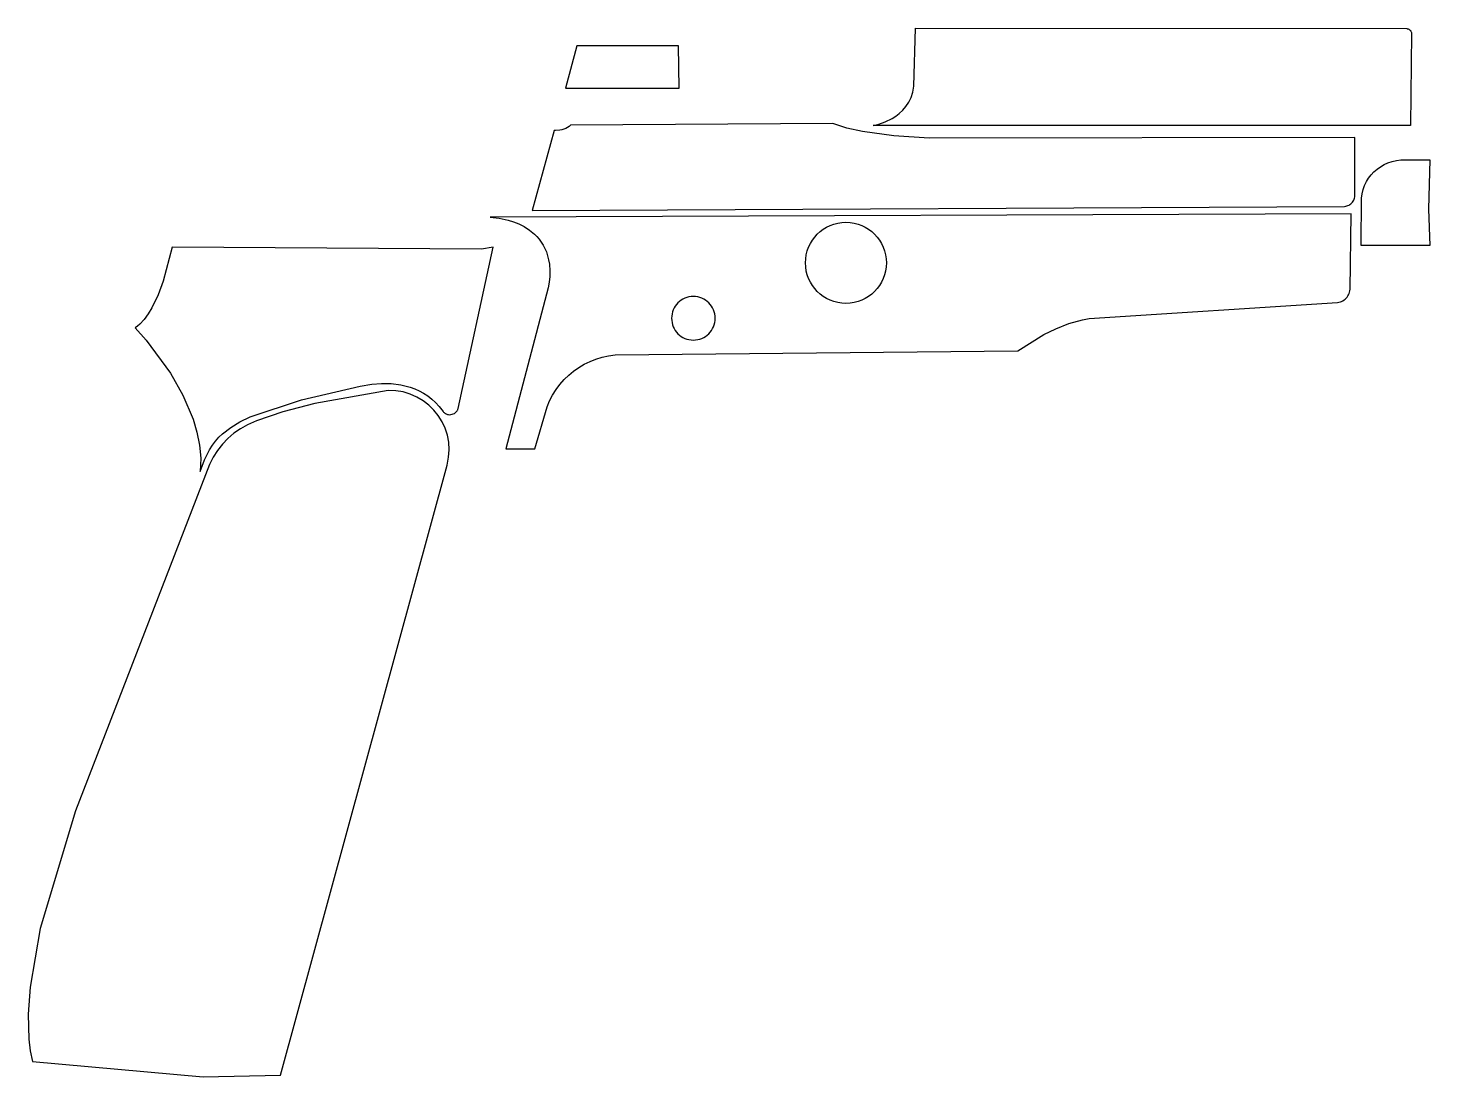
# Model space of a CAD drawing. Header units: metres. Extents: x 165 to 293, y -148 to -52.
import ezdxf

# ---------------------------------------------------------------- set-up
doc = ezdxf.new("R2010")
doc.units = ezdxf.units.M

msp = doc.modelspace()

# ---------------------------------------------------------------- linework, layer by layer
for points in [[(291.468048, -61.206126), (242.488974, -61.206126), (243.021104, -61.07938), (243.573554, -60.884562), (244.216936, -60.569348), (244.549168, -60.359036), (244.875812, -60.109608), (245.187724, -59.817762), (245.475506, -59.480704), (245.729506, -59.095386), (245.94058, -58.658506), (246.099076, -58.16727), (246.19585, -57.61863), (246.344186, -52.334668), (291.11702, -52.384452), (291.166296, -52.392072), (291.214048, -52.404518), (291.259768, -52.421282), (291.303202, -52.442364), (291.344096, -52.467256), (291.38245, -52.495958), (291.417756, -52.527962), (291.44976, -52.563268), (291.478462, -52.601622), (291.503354, -52.642516), (291.524182, -52.68595), (291.540946, -52.73167), (291.553138, -52.779422), (291.560758, -52.828698), (291.46881, -61.206126)], [(224.810066, -57.821576), (224.758504, -53.953664), (215.486996, -53.953664), (214.441786, -57.821576), (224.809812, -57.821576)], [(247.5865, -62.371732), (244.377464, -62.163198), (241.507518, -61.76391), (240.088928, -61.449966), (238.808006, -61.044582), (214.925656, -61.171582), (214.781892, -61.300614), (214.630508, -61.407548), (214.470996, -61.493654), (214.302848, -61.56071), (214.125556, -61.61024), (213.938358, -61.643768), (213.532212, -61.66866), (213.408006, -61.66231), (211.4296, -68.969636), (285.456122, -68.588128), (285.562294, -68.57111), (285.664656, -68.543932), (285.7627, -68.506848), (285.855664, -68.46062), (285.943294, -68.405756), (286.024828, -68.343018), (286.099758, -68.272914), (286.167576, -68.195698), (286.227774, -68.112132), (286.27959, -68.022978), (286.32277, -67.92849), (286.356552, -67.82943), (286.380428, -67.726306), (286.394144, -67.619626), (286.397192, -62.29604), (247.586246, -62.371986)], [(293.21887, -72.133714), (286.97047, -72.133714), (286.990536, -67.82816), (287.049718, -67.423538), (287.146238, -67.037204), (287.278572, -66.670682), (287.444688, -66.325242), (287.642808, -66.002408), (287.871408, -65.70345), (288.128456, -65.429892), (288.412428, -65.183258), (288.721546, -64.964818), (289.054032, -64.776096), (289.408108, -64.618616), (289.781996, -64.493648), (290.173918, -64.402462), (290.582096, -64.346836), (293.232078, -64.32804), (293.088568, -68.826634), (293.21887, -72.133714)], [(209.030062, -90.6653), (211.671916, -90.6653), (212.776308, -86.846918), (213.008464, -86.29523), (213.282022, -85.76945), (213.594696, -85.271356), (213.9442, -84.802726), (214.328248, -84.365338), (214.744808, -83.960716), (215.19134, -83.590892), (215.665558, -83.25739), (216.16543, -82.961988), (216.688416, -82.70621), (217.232484, -82.492088), (217.795094, -82.3214), (218.374214, -82.19567), (218.967558, -82.116676), (255.69037, -81.748884), (258.040886, -80.267556), (259.137404, -79.722472), (260.328918, -79.245714), (261.56158, -78.90637), (262.17626, -78.80985), (284.812232, -77.34808), (284.94101, -77.320902), (285.064962, -77.28204), (285.18358, -77.232256), (285.296102, -77.172058), (285.40202, -77.102208), (285.500826, -77.023214), (285.591758, -76.935584), (285.674308, -76.84008), (285.747968, -76.73721), (285.81223, -76.627736), (285.866332, -76.512166), (285.909766, -76.391262), (285.942024, -76.265532), (285.962344, -76.135484), (286.052006, -69.245988), (207.592422, -69.568568), (208.402682, -69.648832), (209.239104, -69.829172), (209.713576, -69.977762), (210.206082, -70.174104), (210.701636, -70.424802), (211.18576, -70.736714), (211.643722, -71.116444), (211.858352, -71.333868), (212.06079, -71.570596), (212.249512, -71.827644), (212.422486, -72.105774), (212.577934, -72.405748), (212.713824, -72.728582), (212.828378, -73.075038), (212.920072, -73.445878), (212.98662, -73.842118), (213.034626, -74.459084), (213.023196, -74.977752), (212.967824, -75.493626), (212.87359, -76.004674), (209.030316, -90.664792)], [(243.704872, -73.725786), (243.685822, -74.10323), (243.629942, -74.469752), (243.53901, -74.823574), (243.414804, -75.162664), (243.259356, -75.485244), (243.074444, -75.789536), (242.8621, -76.073762), (242.623848, -76.33589), (242.36172, -76.574142), (242.077494, -76.78674), (241.773202, -76.971652), (241.450622, -77.1271), (241.111532, -77.251306), (240.75771, -77.342238), (240.391188, -77.398118), (240.013744, -77.417168), (239.6363, -77.398118), (239.269778, -77.342238), (238.915956, -77.251306), (238.576866, -77.1271), (238.254286, -76.971652), (237.949994, -76.78674), (237.665768, -76.574142), (237.40364, -76.33589), (237.165388, -76.073762), (236.953044, -75.789536), (236.768132, -75.485244), (236.612684, -75.162664), (236.488478, -74.823574), (236.397546, -74.469752), (236.341666, -74.10323), (236.322616, -73.725786), (236.341666, -73.348342), (236.397546, -72.98182), (236.488478, -72.627998), (236.612684, -72.288908), (236.768132, -71.966328), (236.953044, -71.662036), (237.165388, -71.37781), (237.40364, -71.115682), (237.665768, -70.87743), (237.949994, -70.665086), (238.254286, -70.480174), (238.576866, -70.324726), (238.915956, -70.20052), (239.269778, -70.109588), (239.6363, -70.053708), (240.013744, -70.034658), (240.391188, -70.053708), (240.75771, -70.109588), (241.111532, -70.20052), (241.450622, -70.324726), (241.773202, -70.480174), (242.077494, -70.665086), (242.36172, -70.87743), (242.623848, -71.115682), (242.8621, -71.37781), (243.074444, -71.662036), (243.259356, -71.966328), (243.414804, -72.288908), (243.53901, -72.627998), (243.629942, -72.98182), (243.685822, -73.348342), (243.704872, -73.725786)], [(181.172358, -92.7227), (181.557168, -91.661996), (182.020972, -90.749882), (182.28437, -90.343482), (182.569612, -89.967054), (182.87746, -89.618312), (183.20893, -89.294716), (183.944768, -88.713818), (184.783222, -88.20531), (185.730134, -87.749888), (190.403226, -86.195154), (195.734432, -84.946998), (196.794882, -84.786216), (197.6755, -84.715858), (198.561706, -84.727034), (199.440546, -84.832444), (200.298812, -85.045042), (200.716134, -85.195664), (201.12355, -85.378036), (201.519282, -85.593682), (201.901552, -85.844126), (202.26909, -86.131146), (202.620118, -86.456266), (202.952858, -86.82101), (203.304394, -87.277448), (203.345542, -87.323422), (203.388976, -87.365078), (203.434696, -87.40267), (203.482448, -87.435944), (203.531724, -87.465154), (203.582524, -87.4903), (203.634594, -87.511382), (203.68768, -87.5284), (203.741782, -87.541354), (203.796392, -87.550498), (203.906628, -87.557356), (204.01661, -87.548974), (204.12456, -87.526114), (204.2287, -87.48903), (204.327252, -87.43823), (204.418692, -87.373968), (204.46111, -87.336884), (204.500988, -87.296498), (204.538072, -87.253064), (204.572362, -87.206582), (204.60335, -87.157052), (204.631036, -87.104474), (204.655166, -87.048848), (204.675486, -86.990428), (207.87741, -72.310244), (206.805022, -72.48906), (178.598068, -72.310244), (177.80254, -75.38466), (177.33772, -76.628752), (176.758092, -77.830172), (176.423828, -78.378558), (176.059338, -78.872588), (175.664114, -79.29753), (175.454818, -79.479648), (175.237648, -79.63916), (176.255426, -80.783684), (178.446176, -83.781646), (179.577238, -85.771482), (180.516276, -87.979504), (180.86324, -89.139776), (181.101746, -90.324178), (181.211474, -91.522296), (181.172104, -92.723716)], [(224.121218, -78.772766), (224.131378, -78.975966), (224.161604, -79.173324), (224.210626, -79.363824), (224.277428, -79.54645), (224.361248, -79.720186), (224.460816, -79.884016), (224.57537, -80.037178), (224.70364, -80.178402), (224.844864, -80.306672), (224.998026, -80.421226), (225.161856, -80.520794), (225.335592, -80.604614), (225.518218, -80.671416), (225.708718, -80.720438), (225.906076, -80.750664), (226.109276, -80.760824), (226.312476, -80.750664), (226.509834, -80.720438), (226.700334, -80.671416), (226.88296, -80.604614), (227.056696, -80.520794), (227.220526, -80.421226), (227.373688, -80.306672), (227.514912, -80.178402), (227.643182, -80.037178), (227.757736, -79.884016), (227.857304, -79.720186), (227.941124, -79.54645), (228.007926, -79.363824), (228.056948, -79.173324), (228.087174, -78.975966), (228.097334, -78.772766), (228.087174, -78.569566), (228.056948, -78.372208), (228.007926, -78.181708), (227.941124, -77.999082), (227.857304, -77.825346), (227.757736, -77.661516), (227.643182, -77.508354), (227.514912, -77.36713), (227.373688, -77.23886), (227.220526, -77.124306), (227.056696, -77.024738), (226.88296, -76.940918), (226.700334, -76.874116), (226.509834, -76.825094), (226.312476, -76.794868), (226.109276, -76.784708), (225.906076, -76.794868), (225.708718, -76.825094), (225.518218, -76.874116), (225.335592, -76.940918), (225.161856, -77.024738), (224.998026, -77.124306), (224.844864, -77.23886), (224.70364, -77.36713), (224.57537, -77.508354), (224.460816, -77.661516), (224.361248, -77.825346), (224.277428, -77.999082), (224.210626, -78.181708), (224.161604, -78.372208), (224.131378, -78.569566), (224.121218, -78.772766)], [(188.470032, -147.742148), (203.667614, -92.148406), (203.808076, -91.442794), (203.854812, -90.748612), (203.812902, -90.071448), (203.68768, -89.41689), (203.484226, -88.79078), (203.207874, -88.19896), (202.863958, -87.647018), (202.457558, -87.140542), (201.994008, -86.685374), (201.478642, -86.287102), (200.91654, -85.951568), (200.312782, -85.68436), (199.672956, -85.491066), (199.002142, -85.377528), (198.30542, -85.349334), (191.604646, -86.547706), (188.691012, -87.30996), (186.312302, -88.117426), (185.482484, -88.478106), (184.843166, -88.835738), (184.246266, -89.252552), (183.69534, -89.724738), (183.194198, -90.248232), (182.746396, -90.819224), (182.35549, -91.43365), (182.02529, -92.0877), (169.811954, -123.644152), (166.596314, -134.364984), (165.657784, -139.7), (165.477952, -142.17777), (165.537388, -144.458944), (165.667944, -145.509488), (165.871398, -146.491198), (181.42712, -147.893786), (188.470286, -147.742402)]]:
    msp.add_lwpolyline(points)

doc.saveas('drawing.dxf')
